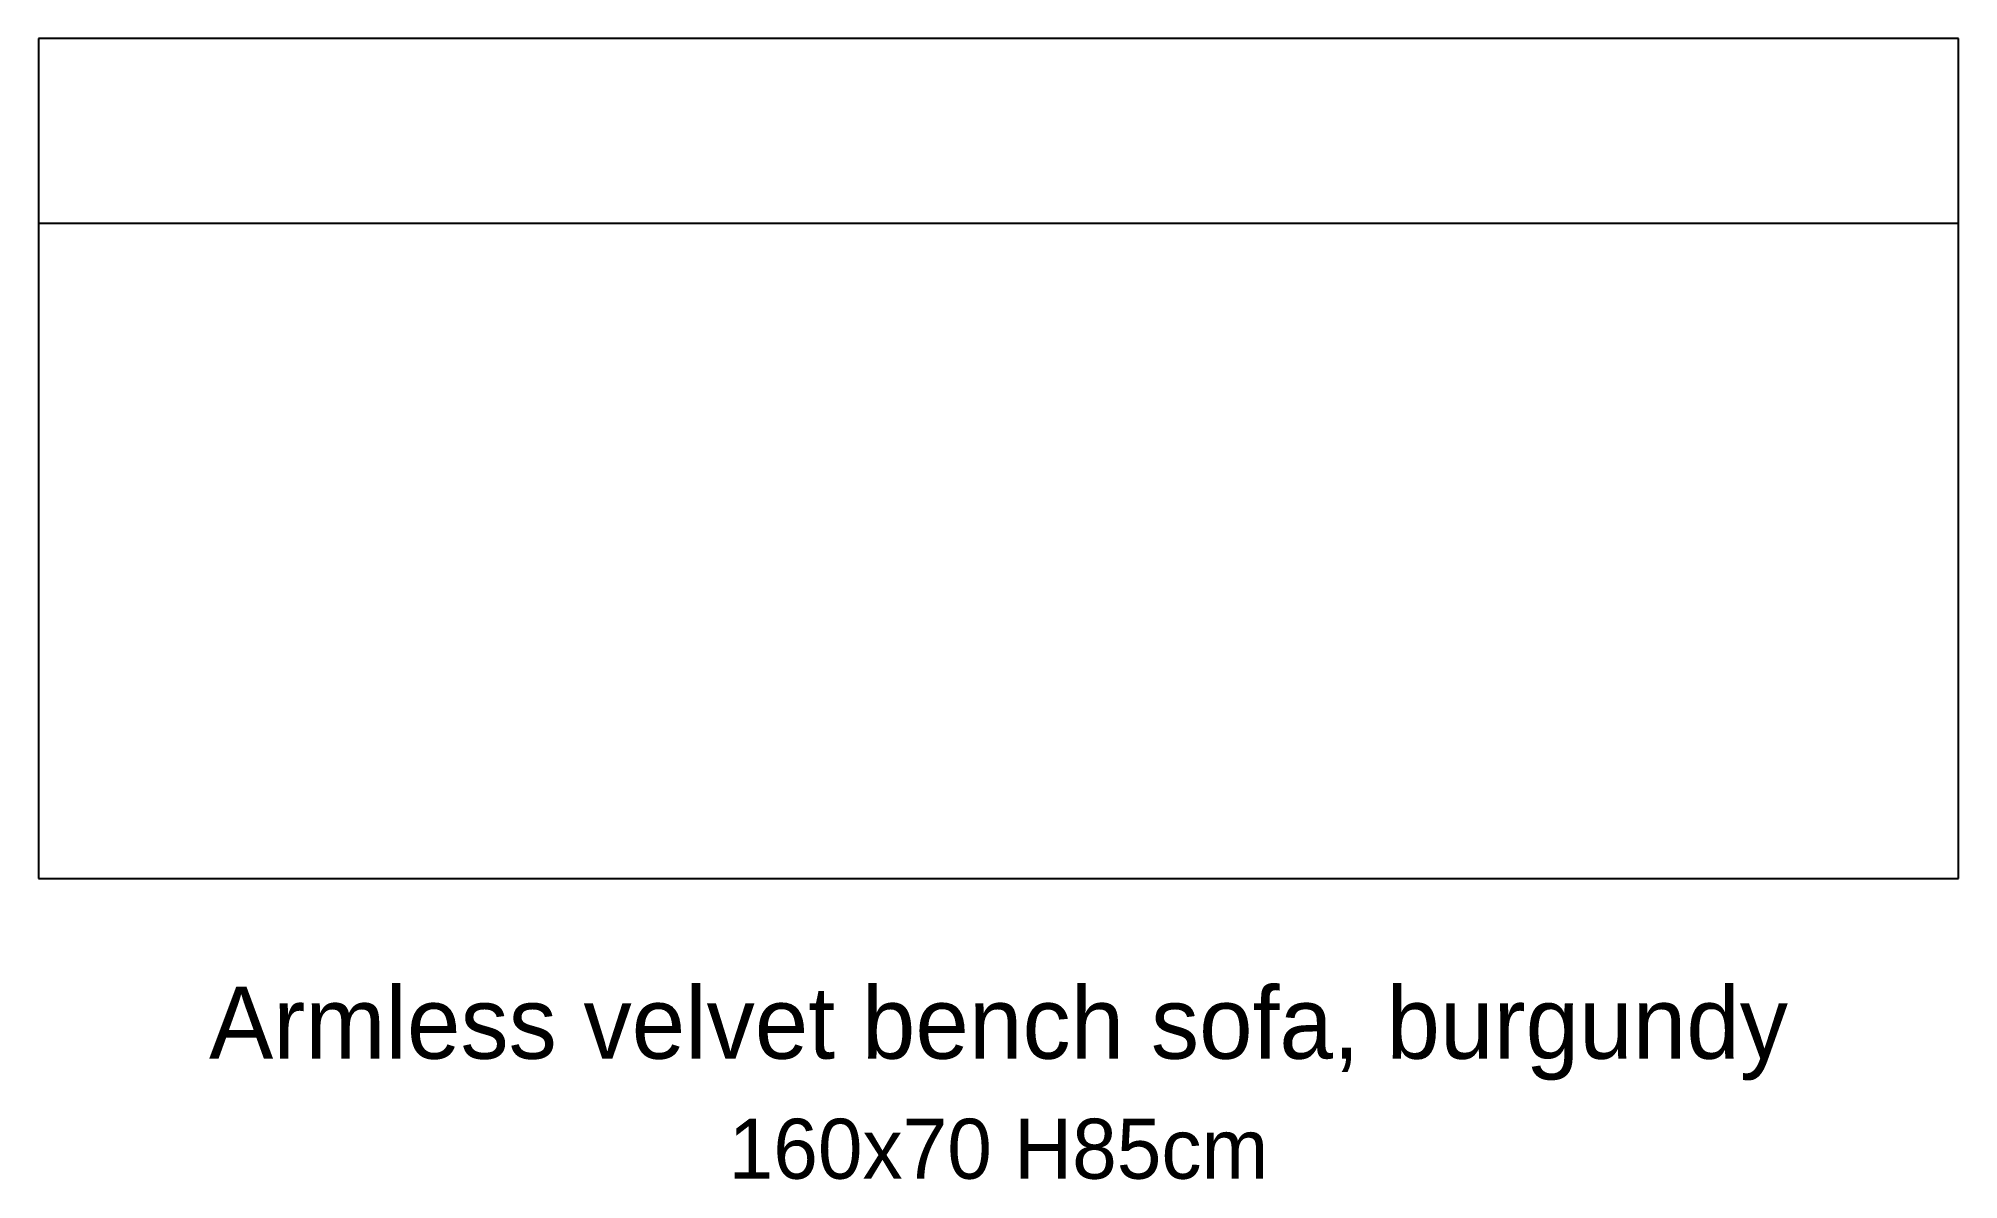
# Model space of a CAD drawing. Header units: centimetres. Extents: x -80 to 80, y -60 to 35.
import ezdxf
from ezdxf.enums import TextEntityAlignment as Align

# ---------------------------------------------------------------- set-up
doc = ezdxf.new("R2010")
doc.units = ezdxf.units.CM

# ---------------------------------------------------------------- blocks, each defined once
blk = doc.blocks.new('BENCH_BURGUNDY')
at = {"layer": 'FURN_BENCH'}
for p, q in [((80, 35), (-80, 35)), ((-80, 35), (-80, -35)), ((80, -35), (80, 35)), ((-80, 19.6), (80, 19.6)), ((-80, -35), (80, -35))]:
    blk.add_line(p, q, dxfattribs=at)

msp = doc.modelspace()

# ---------------------------------------------------------------- block references
at = {"layer": 'FURN_BENCH'}
msp.add_blockref('BENCH_BURGUNDY', (0, 0), dxfattribs=at)

# ---------------------------------------------------------------- texts
at = {"layer": 'LABELS'}
for s, height, p in [('Armless velvet bench sofa, burgundy', 6, (0, -50)), ('160x70 H85cm', 5, (0, -60))]:
    msp.add_text(s, height=height, dxfattribs=at).set_placement(p, align=Align.CENTER)

doc.saveas('drawing.dxf')
